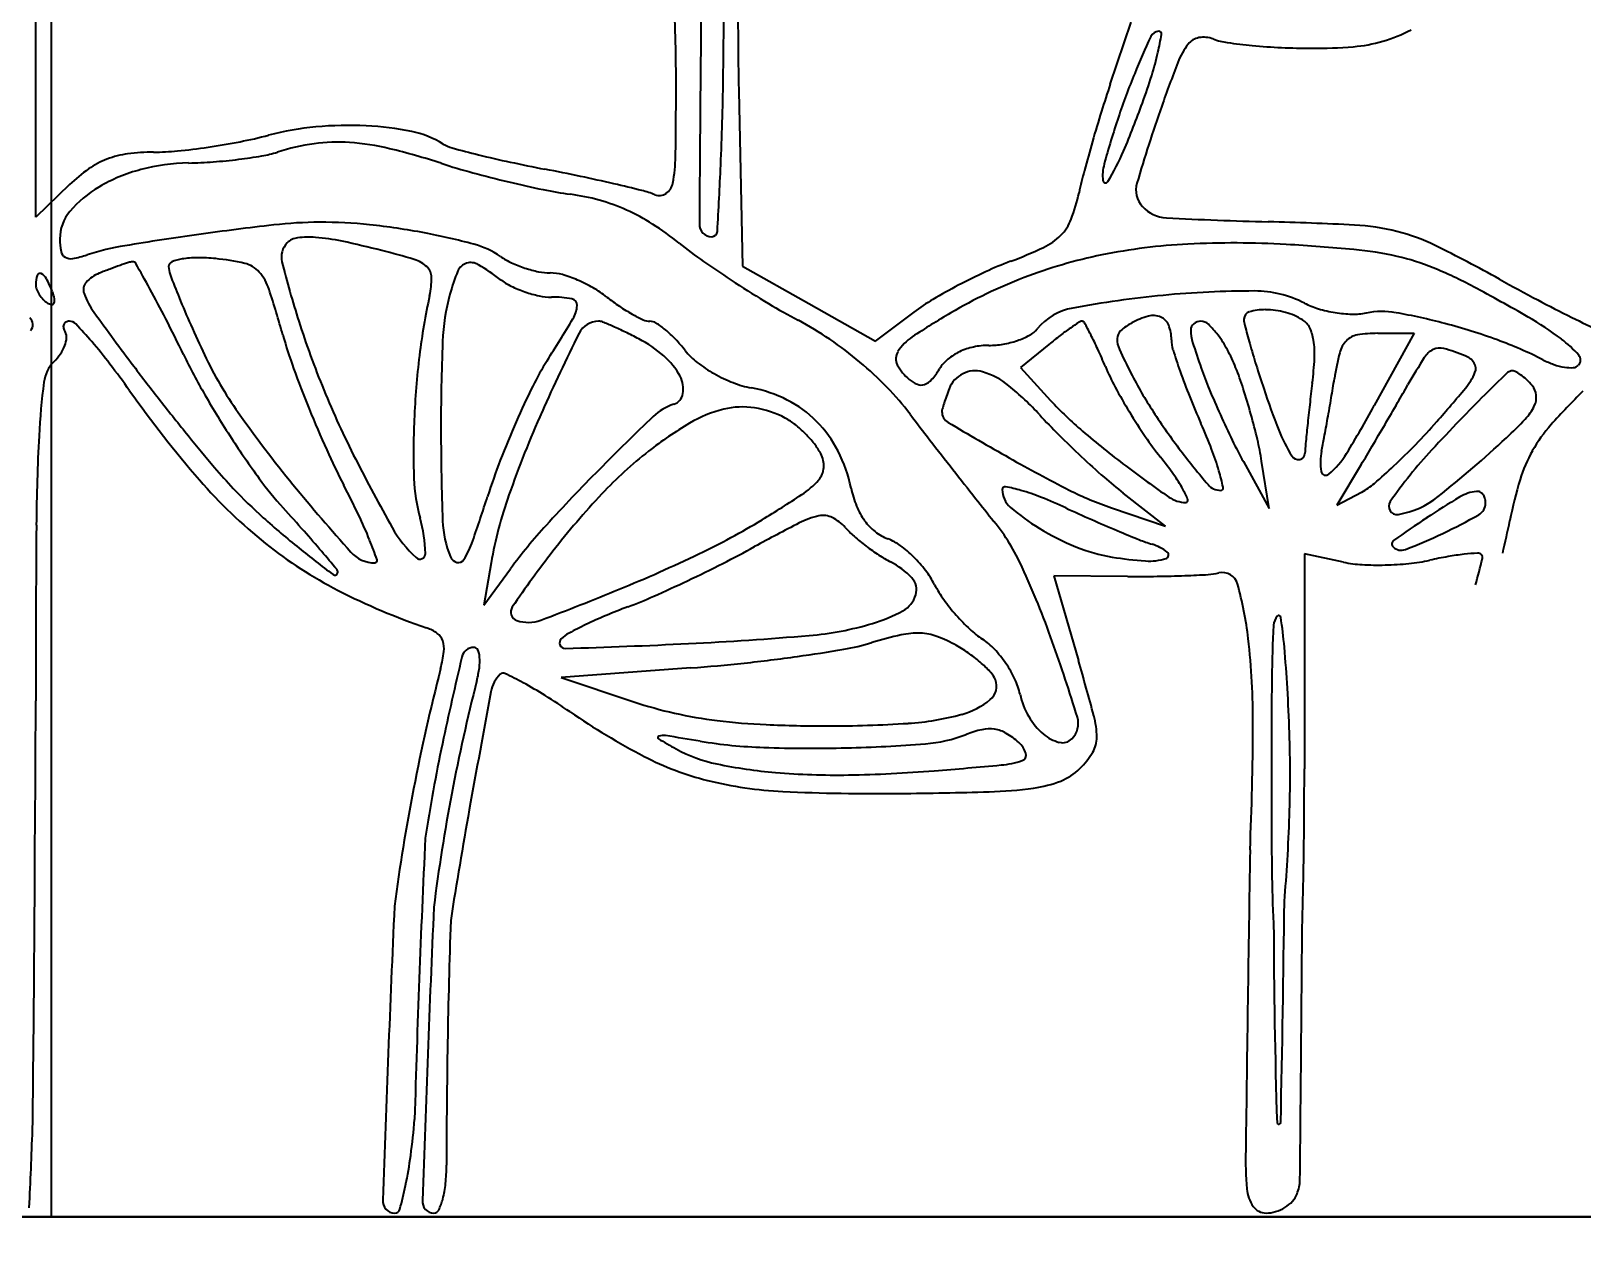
# Model space of a CAD drawing. Header units: millimetres. Extents: x 56222 to 3066687, y -650199 to -121287.
# Drawn here: x 140387.73 to 140395.59, y -185787.12 to -185780.99 of the extents above; entities that cross this region are included whole.
import ezdxf

# ---------------------------------------------------------------- set-up
doc = ezdxf.new("R2010")
doc.units = ezdxf.units.MM
doc.header["$MEASUREMENT"] = 0
doc.header["$PDMODE"] = 35
doc.linetypes.add('DASHED', pattern=[0.75, 0.5, -0.25])
doc.layers.get('Defpoints').update_dxf_attribs({"color": 220})
for name, color, linetype, lineweight in [('$TD_AUDIT_GENERATED_(A0BDF17)', 32, 'Continuous', 30), ('FURNITURE', 32, 'Continuous', 9), ('furniture dimensions', 1, 'DASHED', 0), ('wall', 7, 'Continuous', 30)]:
    doc.layers.add(name, color=color, linetype=linetype, lineweight=lineweight)
doc.styles.add('century g', font='GOTHIC.TTF')
doc.dimstyles.new('Archana', dxfattribs={"dimtxt": 2, "dimasz": 0.75, "dimexe": 0.5, "dimexo": 0.5, "dimgap": 0, "dimtad": 0, "dimzin": 0, "dimdsep": 46, "dimlunit": 4, "dimtxsty": 'century g', "dimblk": 'OBLIQUE', "dimcen": 0, "dimdle": 1, "dimclrd": 256, "dimclre": 256, "dimclrt": 256, "dimadec": 0, "dimazin": 0, "dimtfac": 1, "dimtofl": 0, "dimtmove": 1, "dimatfit": 3, "dimfxl": 1, "dimfxlon": 1, "dimtolj": 1, "dimtzin": 0, "dimlwd": -1, "dimlwe": -1, "dimarcsym": 0})

# ---------------------------------------------------------------- blocks, each defined once
blk = doc.blocks.new('_Oblique')
at = {"layer": 'wall', "color": 0, "lineweight": -2}
blk.add_line((-0.5, -0.5), (0.5, 0.5), dxfattribs=at)
blk = doc.blocks.new('*D230')
at = {"layer": 'Defpoints', "color": 0, "linetype": 'Continuous', "lineweight": 30, "transparency": 16777216}
for p in [(140387.8352, -185786.9938), (140368.3346, -185788.0848), (140387.8352, -185790.6405)]:
    blk.add_point(p, dxfattribs=at)
at = {"layer": 'furniture dimensions', "color": 5, "linetype": 'Continuous', "transparency": 16777216}
for p, q in [((140387.8352, -185787.4938), (140387.8352, -185791.1405)), ((140367.3346, -185790.6405), (140374.364, -185790.6405)), ((140388.8352, -185790.6405), (140381.8059, -185790.6405))]:
    blk.add_line(p, q, dxfattribs=at)
at = {"layer": 'furniture dimensions', "color": 5, "linetype": 'ByBlock', "transparency": 16777216}
blk.add_line((140368.3346, -185788.5848), (140368.3346, -185791.1405), dxfattribs=at)
at = {"layer": 'furniture dimensions', "color": 5, "linetype": 'Continuous', "transparency": 16777216, "xscale": 1.5, "yscale": 1.5, "zscale": 1.5, "rotation": 180}
blk.add_blockref('_Oblique', (140368.3346, -185790.6405), dxfattribs=at)
at = {"layer": 'furniture dimensions', "color": 5, "linetype": 'Continuous', "transparency": 16777216, "xscale": 1.5, "yscale": 1.5, "zscale": 1.5}
blk.add_blockref('_Oblique', (140387.8352, -185790.6405), dxfattribs=at)
at = {"layer": 'furniture dimensions', "linetype": 'Continuous', "lineweight": 0, "transparency": 16777216, "insert": (140378.0849, -185790.6405), "char_height": 3, "attachment_point": 5, "style": 'century g'}
blk.add_mtext('\\A1;1\'-8"', dxfattribs=at)
blk = doc.blocks.new('*D231')
at = {"layer": 'Defpoints', "color": 0, "linetype": 'Continuous', "lineweight": 30, "transparency": 16777216}
for p in [(140387.8352, -185786.9938), (140407.3359, -185788.0848), (140387.8352, -185790.6405)]:
    blk.add_point(p, dxfattribs=at)
at = {"layer": 'furniture dimensions', "color": 5, "linetype": 'Continuous', "transparency": 16777216}
for p, q in [((140387.8352, -185787.4938), (140387.8352, -185791.1405)), ((140386.8352, -185790.6405), (140393.8646, -185790.6405)), ((140408.3359, -185790.6405), (140401.3065, -185790.6405))]:
    blk.add_line(p, q, dxfattribs=at)
at = {"layer": 'furniture dimensions', "color": 5, "linetype": 'ByBlock', "transparency": 16777216}
blk.add_line((140407.3359, -185788.5848), (140407.3359, -185791.1405), dxfattribs=at)
at = {"layer": 'furniture dimensions', "color": 5, "linetype": 'Continuous', "transparency": 16777216, "xscale": 1.5, "yscale": 1.5, "zscale": 1.5, "rotation": 180}
blk.add_blockref('_Oblique', (140387.8352, -185790.6405), dxfattribs=at)
at = {"layer": 'furniture dimensions', "color": 5, "linetype": 'Continuous', "transparency": 16777216, "xscale": 1.5, "yscale": 1.5, "zscale": 1.5}
blk.add_blockref('_Oblique', (140407.3359, -185790.6405), dxfattribs=at)
at = {"layer": 'furniture dimensions', "linetype": 'Continuous', "lineweight": 0, "transparency": 16777216, "insert": (140397.5855, -185790.6405), "char_height": 3, "attachment_point": 5, "style": 'century g'}
blk.add_mtext('\\A1;1\'-8"', dxfattribs=at)

msp = doc.modelspace()

# ---------------------------------------------------------------- linework, layer by layer
at = {"layer": '$TD_AUDIT_GENERATED_(A0BDF17)', "linetype": 'Continuous', "lineweight": 25, "ltscale": 2}
for p, q in [((140387.8352, -185728.3975), (140387.8352, -185786.9938)), ((140387.7565, -185781.2166), (140387.7565, -185780.5049)), ((140393.2005, -185781.2549), (140393.3071, -185780.9411)), ((140387.7565, -185781.9283), (140387.7565, -185781.2166)), ((140391.3181, -185781.2912), (140391.3373, -185782.1766)), ((140387.9281, -185781.7638), (140387.7565, -185781.9283)), ((140391.3373, -185782.1766), (140391.674, -185782.3666)), ((140391.674, -185782.3666), (140392.0107, -185782.5566)), ((140392.0107, -185782.5566), (140392.2061, -185782.4101)), ((140394.7394, -185782.5175), (140394.538, -185782.884)), ((140394.5561, -185782.5175), (140394.7394, -185782.5175)), ((140392.8897, -185782.5735), (140392.7452, -185782.6907)), ((140392.7452, -185782.6907), (140392.8982, -185782.8573)), ((140393.8747, -185783.1677), (140394.0052, -185783.4051)), ((140394.0052, -185783.4051), (140393.9672, -185783.1648)), ((140394.4718, -185783.1827), (140394.3484, -185783.3889)), ((140393.4797, -185783.4939), (140393.266, -185783.327)), ((140394.3484, -185783.3889), (140394.474, -185783.3217)), ((140393.2069, -185783.4018), (140393.4797, -185783.4939)), ((140394.3826, -185783.6769), (140394.1837, -185783.6348)), ((140394.1837, -185783.6348), (140394.1837, -185784.7238)), ((140390.0639, -185783.6805), (140390.0264, -185783.8948)), ((140390.0264, -185783.8948), (140390.1616, -185783.7111)), ((140393.2885, -185783.7492), (140392.9137, -185783.7464)), ((140392.9137, -185783.7464), (140393.0389, -185784.1756)), ((140391.0751, -185784.2128), (140390.4192, -185784.262)), ((140390.4192, -185784.262), (140390.7864, -185784.3845))]:
    msp.add_line(p, q, dxfattribs=at)
for centre, radius, start, end in [((140728.9349, -185784.0724), 337.8227, 179.406229, 179.642517), ((140406.8248, -185780.9535), 15.5104, 178.39961, 181.24752), ((140343.4886, -185780.6082), 47.7551, 359.25199, 359.9675), ((140380.6708, -185781.2692), 10.3299, 360, 2.50945), ((140394.3714, -185780.3198), 0.7479, 286.35219, 298.13738), ((140398.1551, -185783.1879), 5.2237, 155.40335, 157.63506), ((140393.4465, -185781.0325), 0.0452, 89.99997, 155.40335), ((140391.9825, -185780.7599), 1.4973, 347.10294, 350.65637), ((140393.4465, -185781.0008), 0.0136, 350.65649, 90.00001), ((140393.8933, -185781.2812), 0.3759, 142.50298, 158.72013), ((140393.6646, -185781.1057), 0.0876, 99.80827, 142.50294), ((140393.6734, -185781.1565), 0.1392, 69.59467, 99.80832), ((140393.8413, -185780.7052), 0.3424, 249.59472, 261.91861), ((140394.179, -185778.3272), 2.7443, 261.91859, 264.57882), ((140394.2122, -185777.9772), 3.0958, 264.57879, 267.3261), ((140394.3728, -185780.3246), 0.7428, 274.51552, 286.35214), ((140391.9223, -185780.7461), 1.5591, 342.63121, 347.10292), ((140394.226, -185777.6817), 3.3916, 267.32603, 269.89163), ((140394.2246, -185778.4471), 2.6263, 269.89162, 274.51545), ((140396.5639, -185782.5332), 3.5031, 157.63512, 161.50313), ((140390.2336, -185780.2179), 3.3285, 340.09515, 342.63119), ((140400.0765, -185783.6894), 7.0115, 158.72003, 160.64742), ((140367.9835, -185781.2692), 23.0172, 359.12451, 359.99999), ((140377.4988, -185781.0522), 13.7419, 357.4433, 359.25197), ((140398.268, -185782.9751), 5.3515, 161.25025, 162.79721), ((140388.5695, -185779.6154), 5.0982, 337.16587, 340.09513), ((140400.7863, -185783.9387), 7.7637, 160.64741, 163.67909), ((140400.9036, -185783.7911), 8.1105, 162.79715, 163.93), ((140397.3545, -185782.7977), 4.3368, 161.50312, 164.79901), ((140388.3435, -185779.2386), 2.351, 280.99016, 284.59927), ((140389.3137, -185782.9633), 1.498, 95.26615, 104.59928), ((140389.3407, -185783.2562), 1.7921, 87.107, 95.26614), ((140389.3524, -185783.0241), 1.5597, 78.57682, 87.10698), ((140389.5648, -185781.973), 0.4874, 58.28248, 78.57683), ((140388.2831, -185782.0632), 0.4591, 97.606, 111.13476), ((140388.3536, -185782.5911), 0.9918, 89.99996, 97.60605), ((140388.3536, -185780.3855), 1.2138, 270.00002, 275.69955), ((140388.1397, -185778.2419), 3.3681, 275.69955, 278.36093), ((140388.1078, -185778.0245), 3.5878, 278.36088, 280.99018), ((140388.8036, -185781.0462), 0.5808, 279.74213, 287.75798), ((140389.3177, -185782.6517), 1.105, 97.85882, 107.75796), ((140389.2867, -185782.4268), 0.878, 86.09733, 97.85876), ((140389.264, -185782.7596), 1.2116, 76.37253, 86.09734), ((140388.7006, -185785.0834), 3.6027, 72.05753, 76.37254), ((140389.9122, -185781.4108), 0.1735, 238.28253, 254.86472), ((140391.5296, -185775.4313), 6.3679, 254.86472, 256.09771), ((140391.3362, -185776.2127), 5.563, 256.09769, 257.78857), ((140400.4169, -185783.6509), 7.604, 163.93, 165.07476), ((140392.2659, -185781.1718), 1.0875, 327.9501, 337.16585), ((140388.4972, -185782.3578), 0.8226, 125.09892, 133.77302), ((140388.2746, -185782.041), 0.4354, 111.13474, 125.09898), ((140388.4983, -185782.4914), 0.8302, 104.59025, 120.53396), ((140388.5526, -185782.6998), 1.0456, 91.17847, 104.59029), ((140388.4834, -185779.336), 2.319, 271.17851, 274.26542), ((140388.4519, -185778.9137), 2.7424, 274.26549, 276.9876), ((140388.4879, -185779.2075), 2.4464, 276.98768, 279.7421), ((140390.9419, -185778.1619), 3.6727, 252.05753, 254.67194), ((140391.8878, -185773.6638), 8.1708, 257.78853, 259.05613), ((140388.2555, -185792.4489), 10.9622, 78.0959, 79.05617), ((140390.2286, -185781.6091), 0.7695, 348.89895, 359.1245), ((140365.2785, -185780.5065), 25.9744, 356.70166, 357.44329), ((140393.3831, -185781.7186), 0.2214, 164.79899, 186.40857), ((140391.4996, -185776.1271), 5.7824, 254.67199, 256.53269), ((140391.4259, -185776.4351), 5.4658, 256.53266, 258.41261), ((140388.7313, -185790.1915), 8.6552, 76.9496, 78.09596), ((140388.789, -185789.943), 8.4001, 75.95452, 76.94963), ((140390.9039, -185781.7416), 0.0813, 304.24719, 348.8989), ((140395.613, -185782.3704), 2.6323, 165.07477, 167.60027), ((140393.1764, -185781.7418), 0.0134, 186.40848, 327.95), ((140393.4535, -185781.7916), 0.1231, 163.6791, 222.64265), ((140388.3677, -185782.27), 0.5732, 120.5339, 139.85762), ((140390.7333, -185779.8126), 2.018, 258.41263, 262.36725), ((140390.324, -185782.8668), 1.0634, 74.32396, 82.36727), ((140390.3465, -185782.7868), 0.9804, 65.775, 74.32392), ((140390.6977, -185782.3133), 0.5353, 68.53617, 75.95453), ((140390.9157, -185781.759), 0.0604, 248.53625, 304.24724), ((140392.0997, -185781.5979), 0.9649, 339.26098, 347.60025), ((140388.094, -185782.0391), 0.2151, 139.85756, 180.00003), ((140390.3139, -185782.8593), 1.0598, 57.57883, 65.77505), ((140393.4942, -185781.7541), 0.1785, 222.64262, 266.94459), ((140390.5657, -185796.1374), 14.2593, 96.45732, 97.99168), ((140389.2059, -185784.1225), 2.1678, 90.28865, 96.45723), ((140389.2065, -185784.2397), 2.2849, 83.92885, 90.28865), ((140389.0811, -185785.4181), 3.47, 79.27871, 83.92889), ((140390.0855, -185783.2188), 1.4858, 51.21631, 57.57886), ((140391.1815, -185781.9651), 0.0628, 179.64254, 269.99998), ((140391.1815, -185781.9993), 0.0285, 269.99999, 356.70158), ((140392.7866, -185781.858), 0.2304, 315.09392, 339.26091), ((140394.4301, -185764.2209), 17.7366, 266.94469, 268.61426), ((140393.6325, -185797.1931), 15.2452, 86.97229, 88.61436), ((140394.3774, -185783.1098), 1.1423, 76.04794, 86.97238), ((140394.4243, -185782.9212), 0.948, 63.56591, 76.04793), ((140388.2144, -185782.0391), 0.3355, 180, 190.83869), ((140388.4265, -185783.395), 1.339, 99.38956, 107.82336), ((140390.7462, -185797.4233), 15.5578, 97.99167, 99.38967), ((140389.1011, -185782.1306), 0.1001, 135.00004, 194.06047), ((140389.0949, -185782.1243), 0.0913, 97.14935, 135.00005), ((140389.1391, -185782.4772), 0.4468, 85.48682, 97.14927), ((140389.0916, -185783.0796), 1.0512, 78.08648, 85.48675), ((140388.2069, -185787.2728), 5.3367, 75.8666, 78.0864), ((140389.0978, -185785.3298), 3.3801, 74.93962, 79.27869), ((140389.8616, -185782.4912), 0.4405, 55.45633, 74.93955), ((140392.4618, -185780.2616), 2.3078, 231.21632, 235.07013), ((140391.8851, -185780.0031), 2.2972, 290.66539, 295.18773), ((140392.7317, -185781.8033), 0.3078, 295.18782, 315.09396), ((140393.7347, -185784.948), 2.8859, 92.80179, 101.53517), ((140393.8258, -185786.8087), 4.7489, 86.78781, 92.8018), ((140393.5777, -185791.2297), 9.1768, 84.64434, 86.78783), ((140391.1204, -185789.567), 8.3697, 61.05136, 63.56585), ((140387.9278, -185782.094), 0.0437, 190.83869, 239.50409), ((140387.9341, -185782.0832), 0.0561, 239.50416, 280.43881), ((140387.8393, -185781.5687), 0.5793, 280.4388, 287.82327), ((140388.8889, -185784.1956), 2.1416, 107.99307, 109.20888), ((140388.2562, -185782.2473), 0.0932, 96.16388, 107.99296), ((140388.2481, -185782.1723), 0.0177, 29.54221, 96.164), ((140377.364, -185788.3407), 12.5282, 28.8715, 29.54209), ((140388.4552, -185782.1792), 0.0254, 112.59166, 180.04408), ((140388.5373, -185782.3764), 0.2389, 99.54786, 112.5917), ((140388.5725, -185782.5856), 0.4511, 89.81103, 99.54775), ((140388.5706, -185783.1631), 1.0286, 84.55242, 89.81102), ((140388.5621, -185783.2513), 1.1172, 76.87968, 84.55239), ((140388.7841, -185782.2988), 0.1392, 41.31695, 76.87963), ((140393.9866, -185780.907), 5.1365, 194.06054, 197.55577), ((140388.7062, -185785.2896), 3.2916, 72.89082, 75.86659), ((140389.6264, -185782.3004), 0.1639, 46.53675, 72.89085), ((140389.9583, -185782.2275), 0.0681, 106.33927, 157.35565), ((140389.9605, -185782.2351), 0.076, 59.14405, 106.33924), ((140390.3273, -185781.8148), 0.3806, 235.45628, 245.139), ((140390.4342, -185781.584), 0.635, 245.13898, 251.73855), ((140394.2912, -185777.6421), 5.5029, 235.07011, 237.08343), ((140393.3693, -185783.9383), 1.9086, 110.66538, 114.79847), ((140393.654, -185784.5528), 2.4826, 101.53515, 111.01998), ((140394.2723, -185783.8204), 1.735, 77.28281, 84.64439), ((140394.4018, -185783.2465), 1.1467, 67.72759, 77.28288), ((140387.9022, -185782.269), 0.1457, 161.91087, 179.99999), ((140387.7776, -185782.2283), 0.0146, 66.14396, 161.91095), ((140387.7601, -185782.2679), 0.0578, 27.85875, 66.14392), ((140387.2792, -185782.522), 0.6018, 20.9936, 27.85879), ((140388.1453, -185782.379), 0.1789, 111.90638, 138.11686), ((140389.1314, -185784.8312), 2.8219, 110.71438, 111.90635), ((140388.8643, -185784.1248), 2.0666, 109.20881, 110.71429), ((140388.5444, -185782.1791), 0.1145, 180.04407, 200.88109), ((140393.7955, -185780.1759), 5.7348, 200.88112, 202.1329), ((140388.7007, -185782.3722), 0.2503, 18.02012, 41.31691), ((140389.6886, -185782.2347), 0.0735, 0.26942, 46.53668), ((140389.3405, -185782.2364), 0.4216, 347.55638, 0.26941), ((140390.7889, -185782.574), 0.968, 157.35567, 164.69985), ((140389.3752, -185783.2148), 1.2172, 52.89758, 59.14403), ((140390.428, -185781.6028), 0.6152, 251.73855, 258.40406), ((140390.3633, -185781.918), 0.2934, 258.40404, 269.99997), ((140390.3633, -185782.4341), 0.2227, 74.01614, 89.99999), ((140390.2437, -185782.8517), 0.657, 66.88361, 74.01623), ((140393.6709, -185784.5967), 2.5296, 111.01989, 120.37201), ((140393.8275, -185784.9299), 3.0009, 114.79839, 117.743), ((140393.9948, -185784.24), 2.2203, 61.9, 67.72756), ((140387.8279, -185782.269), 0.0715, 179.99997, 200.29751), ((140387.8933, -185782.2449), 0.1412, 200.29747, 212.49612), ((140387.9046, -185782.2377), 0.1546, 212.49611, 224.21616), ((140387.603, -185782.3978), 0.2549, 12.65323, 20.99364), ((140388.0536, -185782.2968), 0.0557, 138.11683, 200.36329), ((140388.3758, -185782.1772), 0.3993, 200.36331, 215.99338), ((140383.8112, -185784.7859), 5.1659, 26.96033, 28.87144), ((140383.308, -185784.1265), 5.9212, 15.67338, 18.02014), ((140390.8911, -185782.602), 1.074, 164.6998, 177.74204), ((140390.3183, -185781.9679), 0.3462, 232.89755, 243.76688), ((140390.4318, -185781.7377), 0.6028, 243.7669, 250.94211), ((140390.4287, -185781.7466), 0.5934, 250.94209, 258.15462), ((140390.2122, -185782.9255), 0.7373, 59.99672, 66.88366), ((140390.2881, -185782.7941), 0.5856, 51.81139, 59.99685), ((140394.3938, -185777.4836), 5.6918, 237.08342, 239.08345), ((140393.7513, -185784.785), 2.8372, 117.743, 120.72129), ((140393.9271, -185787.0959), 4.7929, 89.94799, 95.50093), ((140393.9309, -185782.8534), 0.5504, 62.65558, 89.94804), ((140390.5481, -185790.6951), 9.538, 59.99687, 61.89996), ((140401.191, -185771.3606), 12.4363, 241.05133, 242.06866), ((140387.8807, -185782.2609), 0.1212, 224.21604, 238.28257), ((140387.8424, -185782.323), 0.0483, 238.2825, 264.38756), ((140387.8388, -185782.3591), 0.012, 264.38772, 337.33179), ((140387.8166, -185782.3498), 0.036, 337.33163, 12.65311), ((140392.8023, -185780.5799), 4.6626, 202.13294, 203.97759), ((140392.8711, -185783.0154), 3.1939, 167.55639, 173.05138), ((140390.3697, -185782.0281), 0.3058, 258.15465, 269.99996), ((140390.3697, -185782.9085), 0.5747, 79.63238, 89.99997), ((140390.4673, -185782.375), 0.0322, 355.97728, 79.63231), ((140390.3489, -185782.3666), 0.1509, 328.83866, 355.97724), ((140391.3392, -185781.4578), 1.1146, 231.81133, 235.89678), ((140391.2195, -185781.6346), 0.901, 235.89674, 240.68849), ((140393.1522, -185779.5568), 3.2752, 239.08347, 242.10874), ((140392.8506, -185783.2694), 1.0742, 120.72132, 126.87111), ((140393.0661, -185782.6904), 0.3063, 100.48414, 140.30986), ((140393.9767, -185787.6112), 5.3105, 95.50089, 100.48415), ((140393.9826, -185782.6715), 0.2739, 89.18644, 106.46976), ((140393.9805, -185782.8166), 0.419, 75.1487, 89.18646), ((140394.3686, -185782.007), 0.4025, 242.65563, 253.56315), ((140394.4465, -185781.7429), 0.6778, 253.5631, 260.94482), ((140398.8501, -185775.7759), 7.4388, 242.06867, 243.56361), ((140387.6998, -185782.473), 0.0427, 314.99999, 51.85436), ((140387.9268, -185782.4835), 0.0304, 159.38095, 194.28497), ((140387.9193, -185782.4807), 0.0224, 117.0975, 159.38126), ((140387.9276, -185782.497), 0.0407, 89.99994, 117.09739), ((140387.9276, -185782.5001), 0.0438, 43.10104, 89.99991), ((140385.6995, -185784.5852), 3.0954, 40.87183, 43.10102), ((140405.8396, -185769.492), 21.9841, 215.9935, 216.87355), ((140379.6717, -185786.8914), 9.8101, 25.77773, 26.9603), ((140395.0672, -185779.5725), 7.1413, 203.97762, 205.31786), ((140393.2059, -185781.154), 4.3176, 197.55577, 202.46412), ((140380.2176, -185776.2402), 11.9905, 327.6487, 328.83861), ((140390.6084, -185782.5672), 0.1109, 89.99997, 153.3768), ((140390.6084, -185782.5086), 0.0524, 67.83041, 90.00002), ((140389.8013, -185784.4895), 2.1913, 66.32417, 67.83034), ((140391.1579, -185781.7444), 0.7752, 240.68853, 245.35451), ((140390.8682, -185782.3758), 0.0805, 245.35448, 270.00005), ((140390.8682, -185782.5144), 0.0581, 57.23779, 90.00002), ((140390.6371, -185782.8734), 0.4851, 50.36647, 57.23762), ((140390.8318, -185783.941), 1.6852, 55.77962, 62.10874), ((140394.5682, -185786.1277), 4.3042, 120.37198, 123.42612), ((140394.1822, -185784.1822), 2.0646, 123.50163, 124.98419), ((140393.0572, -185782.4826), 0.0263, 89.99997, 123.50147), ((140393.0572, -185782.4702), 0.0139, 28.801, 90.00014), ((140390.8081, -185783.7067), 2.5806, 27.28598, 28.80086), ((140393.4675, -185782.7457), 0.3224, 119.23257, 131.73173), ((140393.4832, -185782.7737), 0.3545, 104.70129, 119.23262), ((140393.4181, -185782.5255), 0.0979, 66.85284, 104.70131), ((140393.4275, -185782.5036), 0.0741, 21.58144, 66.85291), ((140393.3102, -185782.55), 0.2001, 0.00003, 21.58144), ((140393.6479, -185782.5003), 0.0399, 128.80969, 180.28324), ((140393.6595, -185782.5146), 0.0583, 90.00003, 128.8098), ((140393.6595, -185782.5114), 0.0551, 46.49586, 90.00002), ((140393.3999, -185782.7849), 0.4321, 36.95431, 46.49587), ((140393.9157, -185782.4454), 0.0381, 106.46968, 179.99999), ((140394.0055, -185782.4454), 0.1279, 180.00006, 194.85572), ((140394.008, -185782.7132), 0.312, 57.64075, 75.14875), ((140394.1223, -185782.5328), 0.0984, 26.02868, 57.64072), ((140394.444, -185781.7589), 0.6616, 260.94487, 268.38681), ((140394.4347, -185782.0873), 0.3331, 268.38683, 280.82224), ((140394.5757, -185782.825), 0.4179, 80.05064, 100.8222), ((140394.1347, -185785.3394), 2.9708, 75.16379, 80.05061), ((140394.1023, -185785.4615), 3.0971, 70.00154, 75.1637), ((140394.4809, -185783.8842), 1.6732, 53.09682, 59.99682), ((140400.9767, -185771.4988), 12.2154, 243.56368, 244.33236), ((140387.9721, -185782.472), 0.0771, 194.28509, 211.71744), ((140387.7682, -185782.5269), 0.1455, 338.82039, 354.48286), ((140387.8677, -185782.5365), 0.0455, 354.48292, 31.71745), ((140391.3223, -185781.8778), 2.4026, 195.67341, 199.88326), ((140399.012, -185786.7797), 9.5112, 153.37678, 156.02212), ((140389.9286, -185784.1992), 1.8744, 64.20941, 66.32425), ((140389.5136, -185785.058), 2.8282, 62.65558, 64.20941), ((140390.5221, -185783.1077), 0.6325, 48.82908, 62.65563), ((140390.5616, -185782.9646), 0.6035, 43.68035, 50.36647), ((140390.4306, -185783.0897), 0.7846, 38.1886, 43.68038), ((140390.7186, -185784.1074), 1.8864, 49.96389, 55.77954), ((140392.3322, -185782.74), 0.2451, 123.42611, 148.06057), ((140392.5776, -185782.1094), 0.47, 279.79544, 288.8826), ((140392.6003, -185782.1757), 0.3999, 288.88261, 298.53147), ((140392.7272, -185782.4091), 0.1342, 298.53139, 320.30973), ((140394.4669, -185784.5177), 2.5035, 127.38721, 129.04876), ((140393.8756, -185783.7441), 1.5298, 124.98427, 127.38716), ((140391.6474, -185783.2738), 1.6361, 24.40124, 27.28605), ((140393.2885, -185782.545), 0.0534, 131.7317, 178.89439), ((140393.3611, -185782.5464), 0.126, 178.89437, 204.62383), ((140393.6838, -185782.55), 0.1735, 179.99994, 197.29397), ((140393.8252, -185782.4994), 0.2173, 180.28321, 197.21601), ((140393.2689, -185782.8834), 0.5961, 28.30538, 36.95431), ((140399.139, -185781.0837), 5.4389, 194.85572, 195.85381), ((140394.013, -185782.5861), 0.22, 8.69787, 26.02859), ((140393.7837, -185782.6212), 0.452, 357.15082, 8.69783), ((140394.4952, -185782.6494), 0.1364, 136.19451, 165.79534), ((140394.4682, -185782.6235), 0.0989, 99.23868, 136.1944), ((140394.5561, -185783.1641), 0.6466, 90.00001, 99.23864), ((140394.4555, -185784.491), 2.0643, 63.0053, 70.00146), ((140395.1434, -185783.002), 0.5699, 40.99988, 53.09684), ((140387.6532, -185782.4656), 0.2767, 315.00001, 325.64592), ((140387.7097, -185782.5042), 0.2082, 325.646, 338.8205), ((140386.1519, -185784.1937), 2.4971, 37.50504, 40.87173), ((140391.3176, -185781.2672), 3.1228, 205.77774, 210.00523), ((140390.3821, -185781.7889), 1.9585, 205.31784, 215.22293), ((140393.8313, -185783.1325), 4.1613, 173.05144, 177.55774), ((140400.748, -185782.9906), 10.9386, 177.74201, 180.11535), ((140390.6973, -185782.9074), 0.3664, 28.01824, 48.82912), ((140391.323, -185782.3878), 0.3508, 218.18861, 232.24944), ((140392.1814, -185782.6461), 0.0674, 148.06047, 207.22182), ((140392.5568, -185782.8624), 0.2787, 115.5008, 129.97393), ((140392.5739, -185782.8981), 0.3182, 101.99443, 115.5008), ((140392.5852, -185782.9515), 0.3728, 90.00001, 101.99435), ((140392.5852, -185782.1535), 0.4252, 270.00001, 279.79552), ((140390.4058, -185783.837), 2.9995, 22.56869, 24.4012), ((140395.9073, -185781.3794), 2.9269, 204.62384, 207.24902), ((140396.4918, -185781.6757), 3.1144, 197.29393, 199.40488), ((140396.9864, -185781.5199), 3.5267, 197.21592, 199.43389), ((140393.0251, -185783.0147), 0.873, 21.80731, 28.30543), ((140398.2969, -185781.3229), 4.5635, 195.85378, 197.27653), ((140395.8294, -185782.9872), 1.5126, 165.79532, 170.86609), ((140394.8876, -185782.7017), 0.1143, 116.80388, 147.70756), ((140394.8696, -185782.6661), 0.0744, 74.31954, 116.80392), ((140394.5846, -185783.6813), 1.1288, 68.48166, 74.31952), ((140394.9635, -185782.7205), 0.0961, 33.09485, 68.48168), ((140395.5447, -185782.6532), 0.0382, 315.00001, 40.99991), ((140387.9753, -185782.7877), 0.1789, 134.99999, 172.81791), ((140384.7761, -185785.2496), 4.2314, 35.23684, 37.50499), ((140396.5721, -185776.4435), 10.3992, 216.8736, 218.08185), ((140394.4735, -185780.7381), 5.7536, 199.88338, 202.07568), ((140391.5275, -185783.4042), 1.3974, 147.64875, 153.72938), ((140391.5409, -185782.1063), 0.7067, 232.24946, 240.57523), ((140390.7482, -185784.0722), 1.8404, 44.07988, 49.96378), ((140392.3347, -185782.5672), 0.2398, 207.22192, 230.30978), ((140391.9634, -185782.4659), 0.4382, 319.23273, 328.01485), ((140392.5112, -185782.808), 0.2077, 129.97396, 148.01479), ((140392.5152, -185782.8462), 0.1386, 73.85023, 116.72126), ((140392.4494, -185783.0735), 0.3752, 50.74136, 73.85033), ((140394.2409, -185782.2431), 1.1536, 202.56859, 208.31255), ((140396.5657, -185781.6497), 3.1928, 199.40486, 201.86894), ((140395.662, -185781.9872), 2.1223, 199.4339, 202.55381), ((140392.2891, -185783.3092), 1.6657, 17.89118, 21.80731), ((140400.4273, -185780.6602), 6.7946, 197.27658, 198.33242), ((140392.5865, -185782.5616), 1.6507, 352.74621, 357.1508), ((140397.7964, -185784.54), 3.5553, 147.70749, 150.28385), ((140395.001, -185782.696), 0.0513, 336.65267, 33.09478), ((140395.2409, -185782.7554), 0.0479, 100.5781, 134.244), ((140395.2378, -185782.7389), 0.0311, 64.24505, 100.578), ((140395.1646, -185782.8906), 0.1995, 55.03091, 64.24506), ((140395.5957, -185782.2528), 0.4476, 243.00531, 250.76844), ((140395.5511, -185782.3806), 0.3123, 250.76855, 260.93691), ((140395.5361, -185782.4744), 0.2172, 260.93682, 272.68499), ((140395.5445, -185782.653), 0.0384, 272.68495, 314.99994), ((140391.5694, -185783.2406), 3.8014, 172.81796, 176.92356), ((140394.1715, -185784.7093), 4.346, 153.72936, 156.33964), ((140390.8972, -185782.801), 0.14, 350.96051, 28.01825), ((140391.5613, -185782.0701), 0.7483, 240.57517, 248.72241), ((140391.4797, -185782.2798), 0.5233, 248.72243, 259.37474), ((140391.0108, -185783.8178), 1.4748, 37.13296, 44.07989), ((140392.2747, -185782.6394), 0.1459, 230.30993, 249.23468), ((140392.2419, -185782.726), 0.0534, 249.23471, 289.28161), ((140392.2319, -185782.6974), 0.0836, 289.28172, 319.23272), ((140392.5163, -185782.8486), 0.1412, 116.72126, 159.00635), ((140391.7536, -185783.9248), 1.4746, 42.38675, 50.74136), ((140395.6586, -185781.4794), 2.7639, 208.31246, 211.30267), ((140395.3298, -185781.6768), 2.2774, 207.24904, 212.9071), ((140404.26, -185784.0475), 10.117, 172.7462, 173.3682), ((140383.2946, -185780.9718), 11.1831, 350.35732, 350.8661), ((140381.1173, -185775.0202), 15.6493, 329.89922, 330.28379), ((140394.75, -185782.5877), 0.3247, 320.26656, 336.65268), ((140405.8868, -185793.686), 15.3061, 134.24402, 134.82042), ((140395.1274, -185782.9438), 0.2645, 46.56838, 55.03078), ((140395.0695, -185783.005), 0.3487, 39.69023, 46.56847), ((140395.2674, -185782.8407), 0.0915, 5.77353, 39.69013), ((140392.9841, -185779.4516), 5.8179, 215.23682, 220.89054), ((140398.2128, -185775.1579), 12.4835, 218.08186, 219.13541), ((140392.8773, -185780.3665), 4.9238, 210.00522, 213.01078), ((140393.9168, -185780.86), 5.087, 202.46408, 206.80451), ((140390.9686, -185782.8124), 0.0677, 287.45964, 350.96053), ((140391.2588, -185783.4572), 0.6746, 63.10283, 79.37471), ((140391.303, -185783.3701), 0.577, 44.80777, 63.10278), ((140393.4736, -185783.2291), 1.1712, 160.4104, 162.24589), ((140393.9479, -185783.3979), 1.6745, 159.00641, 160.41037), ((140394.2793, -185781.5881), 1.8756, 222.58156, 229.43461), ((140397.5473, -185781.2557), 4.2505, 201.86894, 203.85728), ((140397.9964, -185781.0177), 4.65, 202.55379, 204.28936), ((140390.7955, -185783.7913), 3.2351, 15.50824, 17.8912), ((140397.7761, -185781.5387), 4.0016, 198.33233, 201.54733), ((140379.9273, -185780.3997), 14.5988, 349.94067, 350.35732), ((140365.6448, -185766.0508), 33.5337, 329.68169, 329.89919), ((140388.9422, -185777.7602), 7.8768, 318.64463, 320.26653), ((140400.2359, -185787.9996), 7.2894, 134.82041, 136.23903), ((140395.26, -185782.8415), 0.0989, 333.77983, 5.77358), ((140397.7845, -185785.064), 3.1416, 134.17687, 138.44973), ((140394.0361, -185779.2092), 6.4313, 215.22297, 219.30796), ((140394.6636, -185780.661), 5.9587, 202.07573, 204.2529), ((140395.4869, -185785.2118), 5.6532, 156.02221, 160.62633), ((140401.6796, -185794.187), 15.59, 133.81959, 135.23569), ((140391.0682, -185783.1292), 0.2643, 107.45977, 133.81952), ((140391.3886, -185783.5082), 0.6237, 103.60459, 120.81043), ((140391.3369, -185783.2945), 0.4039, 81.25638, 103.60466), ((140391.3242, -185783.3771), 0.4873, 61.84506, 81.25638), ((140391.3995, -185783.2364), 0.3278, 51.50471, 61.84507), ((140406.286, -185772.2514), 17.6853, 217.133, 217.66585), ((140392.3903, -185782.914), 0.043, 163.65366, 179.99988), ((140392.4111, -185782.914), 0.0637, 179.99996, 239.383), ((140393.5715, -185783.2604), 1.2739, 162.24586, 163.65371), ((140394.9992, -185780.9625), 2.9196, 222.38674, 225.10472), ((140395.7502, -185781.4237), 2.8711, 211.30268, 214.2686), ((140396.0213, -185781.2293), 3.101, 212.9071, 217.39622), ((140398.0661, -185780.9862), 4.7265, 204.28938, 206.01945), ((140390.8204, -185783.7844), 3.2093, 13.1214, 15.50826), ((140403.1983, -185783.924), 9.0481, 173.36812, 174.04444), ((140389.2945, -185780.0038), 5.9825, 328.54497, 331.22056), ((140395.0997, -185782.7625), 0.2776, 316.96344, 333.77976), ((140393.4363, -185783.1156), 3.7659, 177.5578, 182.08999), ((140403.1055, -185782.9859), 13.2961, 180.11538, 182.07828), ((140394.5051, -185784.8554), 4.7102, 156.33964, 158.91372), ((140392.1024, -185784.7051), 2.0173, 120.8104, 127.98607), ((140391.2228, -185783.4586), 0.6117, 45.02284, 51.5047), ((140391.2231, -185783.4583), 0.6113, 38.53945, 45.02291), ((140391.2888, -185783.3842), 0.597, 26.85956, 44.8077), ((140402.3968, -185766.0405), 19.6706, 239.38301, 240.42578), ((140396.0271, -185779.5464), 4.5633, 229.43457, 232.96165), ((140390.928, -185784.1831), 2.9872, 21.16176, 23.85729), ((140394.7714, -185782.7252), 0.7712, 201.54725, 212.43671), ((140402.408, -185783.8416), 8.2535, 174.04445, 174.67951), ((140381.2119, -185780.6276), 13.2941, 349.51998, 349.94076), ((140365.342, -185765.8737), 33.8845, 329.4646, 329.68164), ((140392.3098, -185780.7246), 3.3904, 315.98076, 318.64467), ((140404.2486, -185791.8424), 12.8454, 136.23896, 137.16714), ((140393.9351, -185781.675), 1.8711, 312.85315, 316.96357), ((140396.0141, -185783.4949), 0.7759, 138.44974, 150.52979), ((140397.5104, -185783.5599), 9.751, 176.92359, 179.58245), ((140397.2308, -185775.957), 11.2175, 219.13545, 220.19588), ((140392.6547, -185780.5111), 4.6584, 213.01075, 216.05068), ((140391.4464, -185783.2804), 0.3258, 28.15493, 38.53943), ((140417.1599, -185763.8575), 31.4221, 217.66576, 218.01228), ((140396.5873, -185779.3686), 5.1695, 225.10473, 226.87674), ((140394.7747, -185782.0883), 1.6907, 214.2686, 218.67822), ((140392.4412, -185783.5973), 1.3646, 16.3194, 21.16177), ((140396.0779, -185781.9568), 2.514, 206.01937, 208.79442), ((140392.4514, -185783.4043), 1.5346, 8.9769, 13.12145), ((140395.058, -185783.1571), 0.8718, 174.67953, 177.99283), ((140390.7341, -185782.389), 3.6103, 348.41032, 349.52002), ((140379.5199, -185774.2369), 17.4237, 329.10748, 329.46455), ((140392.4881, -185780.8968), 3.1425, 313.16083, 315.98079), ((140390.9506, -185778.4581), 6.2591, 308.66785, 312.85319), ((140392.3773, -185781.691), 3.4511, 204.25285, 207.53017), ((140396.9159, -185779.3448), 8.447, 206.8045, 209.47802), ((140393.2217, -185784.3606), 3.3347, 158.9137, 162.24831), ((140392.1293, -185784.7396), 2.061, 127.98606, 136.89176), ((140391.6169, -185783.1892), 0.1324, 356.21923, 28.15499), ((140391.1392, -185783.46), 0.7647, 11.95092, 26.85953), ((140396.3593, -185776.6796), 7.4378, 240.42574, 243.08552), ((140396.4841, -185779.4788), 5.0186, 226.87672, 228.65882), ((140391.8844, -185784.4021), 2.0116, 35.53081, 38.67821), ((140396.9965, -185780.4838), 4.3285, 217.39618, 220.30733), ((140394.1539, -185783.1176), 0.0395, 212.43665, 279.4018), ((140394.1552, -185783.1255), 0.0316, 279.40172, 357.99285), ((140394.5435, -185783.1702), 0.2784, 168.41033, 189.7582), ((140394.0153, -185782.8917), 0.4485, 310.74991, 328.54497), ((140396.5769, -185784.7301), 2.384, 137.16711, 145.21752), ((140395.9547, -185783.4613), 0.7076, 150.52976, 163.34308), ((140390.5083, -185781.5955), 2.5428, 220.89049, 231.38593), ((140390.6613, -185781.5079), 2.6169, 220.19593, 223.32157), ((140390.3224, -185782.2088), 1.7736, 216.05069, 222.30171), ((140390.5486, -185783.221), 0.8763, 182.08997, 195.47324), ((140397.1462, -185789.6908), 9.2051, 135.23569, 137.65761), ((140391.4022, -185782.9769), 0.4284, 303.30741, 318.42916), ((140391.6435, -185783.1909), 0.1058, 318.42924, 356.21928), ((140416.4387, -185764.4213), 30.5067, 218.01221, 218.36057), ((140394.5845, -185781.638), 2.1427, 228.65886, 232.02509), ((140397.4568, -185777.6519), 6.9367, 232.96164, 235.19015), ((140392.8646, -185783.7021), 0.8072, 29.30566, 35.5308), ((140392.6398, -185783.5391), 1.1577, 12.05579, 16.31948), ((140394.2926, -185783.2134), 0.0237, 189.75825, 310.74991), ((140392.7385, -185781.1639), 2.7763, 310.41365, 313.16073), ((140397.4996, -185783.9236), 2.3202, 163.34313, 168.63357), ((140390.6634, -185781.5058), 2.6199, 223.32157, 227.96464), ((140397.2619, -185776.5681), 10.6004, 219.30798, 221.74319), ((140385.1331, -185785.4669), 4.7181, 25.47718, 27.53015), ((140392.1912, -185784.0529), 2.1596, 160.62632, 170.07042), ((140393.6671, -185786.179), 4.1673, 136.89179, 142.15085), ((140387.9506, -185777.7238), 6.7139, 301.27735, 303.30741), ((140392.4299, -185783.1868), 0.5546, 191.95083, 201.82708), ((140392.6678, -185783.3095), 0.0144, 79.71675, 179.99997), ((140392.7708, -185783.3095), 0.1174, 179.99997, 229.00035), ((140392.5286, -185784.0762), 0.7937, 73.9705, 79.71675), ((140392.4412, -185784.3805), 1.1102, 68.31428, 73.97051), ((140393.7227, -185781.8734), 1.6131, 243.08549, 251.35312), ((140393.2099, -185783.5083), 0.4112, 21.11773, 29.30571), ((140393.7591, -185783.2301), 0.0832, 220.30733, 269.99996), ((140393.7591, -185783.3001), 0.0132, 270.0001, 12.05582), ((140394.3018, -185782.9999), 0.365, 298.15494, 310.41369), ((140395.0793, -185783.5299), 0.2129, 96.3034, 120.65487), ((140395.0594, -185783.3497), 0.0316, 63.63778, 96.30346), ((140395.0543, -185783.36), 0.0431, 37.76318, 63.6377), ((140395.0416, -185783.3699), 0.0591, 16.17936, 37.76305), ((140380.339, -185791.2935), 11.7245, 41.52723, 42.30164), ((140380.8127, -185780.388), 9.6947, 340.84247, 342.24827), ((140392.232, -185783.266), 0.3414, 201.82702, 216.03099), ((140402.6309, -185775.3498), 12.8974, 218.36056, 219.02335), ((140393.4141, -185782.5693), 1.0981, 229.00032, 238.48377), ((140391.9367, -185785.6493), 2.4756, 65.20858, 68.31428), ((140396.7111, -185775.3125), 8.9105, 245.20859, 246.13678), ((140393.5836, -185783.2225), 0.1519, 235.19007, 270.00003), ((140393.5836, -185783.3639), 0.0105, 270.00013, 21.11777), ((140394.653, -185783.3939), 0.0417, 145.2175, 279.37862), ((140394.5887, -185783.0044), 0.4364, 279.37857, 308.66786), ((140396.9051, -185786.6104), 3.7938, 120.65497, 123.64312), ((140395.0339, -185783.3776), 0.0679, 299.4374, 0.00001), ((140395.015, -185783.3776), 0.0869, 0.00002, 16.17954), ((140510.0453, -185784.3801), 122.2888, 179.582438, 180.000009), ((140391.6892, -185780.368), 4.1517, 227.96454, 231.25309), ((140387.4369, -185784.3692), 2.1662, 21.80299, 25.47717), ((140388.9866, -185783.6534), 0.7444, 1.6047, 15.47327), ((140390.3421, -185783.449), 0.5243, 182.07831, 202.52796), ((140392.3601, -185785.3293), 2.7298, 137.65758, 143.64569), ((140389.5462, -185780.3506), 3.6405, 295.55656, 301.27739), ((140396.0207, -185792.0189), 9.6056, 117.23922, 118.76304), ((140391.8079, -185783.8356), 0.4016, 101.99506, 117.23912), ((140391.7462, -185783.5453), 0.1048, 64.00653, 101.99503), ((140391.7001, -185783.64), 0.2101, 41.4237, 64.00645), ((140392.1813, -185783.3029), 0.2787, 216.03102, 231.92296), ((140391.7799, -185784.1441), 1.0698, 24.40049, 39.02335), ((140396.3915, -185776.0349), 8.1206, 246.13688, 247.13198), ((140398.4088, -185788.8699), 6.5079, 123.64314, 125.43119), ((140393.6504, -185780.926), 2.883, 295.35214, 299.43736), ((140390.7472, -185782.5662), 4.5672, 346.51325, 348.63359), ((140384.316, -185787.7716), 6.4122, 40.3105, 41.52722), ((140387.2533, -185784.4427), 2.3639, 19.2034, 21.80291), ((140390.1057, -185783.1944), 0.6241, 209.47801, 227.44095), ((140389.5115, -185783.41), 0.4859, 328.4457, 340.84249), ((140392.233, -185783.1697), 0.5006, 221.42373, 228.71456), ((140392.6329, -185782.7143), 1.1067, 228.7146, 232.74368), ((140392.1633, -185783.3258), 0.2496, 231.92296, 249.18326), ((140391.9819, -185783.803), 0.2609, 53.63911, 69.18319), ((140393.4897, -185782.4461), 1.2426, 238.48387, 248.09041), ((140396.0926, -185776.7435), 7.3515, 247.13203, 248.07626), ((140393.6598, -185782.788), 0.8357, 248.07638, 252.7513), ((140394.6483, -185783.5845), 0.0213, 125.4312, 224.99998), ((140393.6222, -185780.8664), 2.9489, 291.35927, 295.35216), ((140390.2882, -185781.871), 2.1902, 231.38591, 242.8433), ((140393.5239, -185778.0817), 7.0832, 231.25305, 233.01749), ((140375.7329, -185795.0533), 17.6681, 39.92944, 40.31058), ((140389.4747, -185783.5167), 0.1638, 221.74319, 270), ((140389.7026, -185783.6333), 0.0282, 227.44097, 1.60479), ((140389.9028, -185783.6313), 0.0487, 202.52787, 255.68381), ((140394.8714, -185787.1148), 5.6924, 142.15082, 145.66026), ((140387.6927, -185776.4743), 7.9371, 292.36247, 295.55661), ((140388.8006, -185778.8657), 5.3989, 296.83436, 298.76312), ((140392.6507, -185782.6909), 1.136, 232.74371, 236.74736), ((140392.38, -185783.1038), 0.6423, 236.74737, 242.88297), ((140391.7698, -185784.0911), 0.6187, 45.48501, 53.63911), ((140391.7337, -185784.1278), 0.6702, 37.55373, 45.48488), ((140393.3588, -185782.7717), 0.8917, 248.09047, 260.41048), ((140393.4973, -185781.9517), 1.7233, 260.41051, 266.0601), ((140393.3394, -185783.82), 0.2448, 52.3933, 72.75132), ((140393.4775, -185783.6407), 0.0185, 287.78016, 52.39335), ((140394.6748, -185783.5581), 0.0587, 224.99996, 291.35935), ((140395.2971, -185785.8525), 2.2371, 99.91402, 102.33456), ((140395.1385, -185784.9452), 1.3161, 96.31279, 99.9141), ((140395.1669, -185785.2016), 1.5741, 93.85179, 96.3129), ((140395.0628, -185783.6553), 0.0243, 44.99992, 93.85166), ((140395.0647, -185783.6534), 0.0216, 345.97222, 45.00008), ((140389.2719, -185783.728), 0.0149, 233.01743, 359.9999), ((140389.2636, -185783.728), 0.0231, 359.99987, 39.92941), ((140389.4747, -185783.6689), 0.0116, 270.00007, 19.20342), ((140389.8986, -185783.6477), 0.0317, 255.68383, 328.44571), ((140387.6708, -185776.6324), 7.9018, 295.38464, 296.83443), ((140391.908, -185784.0254), 0.3931, 43.1286, 62.88301), ((140391.8856, -185784.011), 0.4785, 27.34443, 37.55374), ((140388.2038, -185785.7663), 4.9966, 19.74001, 24.40049), ((140393.398, -185783.3929), 0.2787, 266.06014, 287.7801), ((140393.6778, -185783.4198), 0.3202, 273.41016, 283.17112), ((140393.7688, -185783.8084), 0.0789, 15.81001, 103.1711), ((140394.5113, -185783.069), 0.6214, 258.04958, 266.73284), ((140394.5597, -185782.2205), 1.4712, 266.73293, 271.29308), ((140394.5582, -185782.1544), 1.5373, 271.29314, 275.80334), ((140394.6188, -185782.7509), 0.9378, 275.8034, 282.33449), ((140385.2001, -185781.1888), 10.1893, 345.19367, 345.9722), ((140387.9065, -185777.129), 7.352, 293.91819, 295.38472), ((140392.1302, -185783.8173), 0.0886, 343.62064, 43.1285), ((140392.8456, -185783.5146), 0.6023, 207.34439, 215.73035), ((140393.3434, -185776.4793), 7.2701, 269.56791, 270.74956), ((140393.365, -185778.1366), 5.6126, 270.74958, 272.18425), ((140393.3686, -185778.23), 5.5193, 272.18426, 273.41015), ((140392.1835, -185784.2573), 1.7265, 6.40906, 15.80992), ((140390.8229, -185780.8288), 3.3615, 242.84325, 251.15483), ((140385.4378, -185770.9935), 13.8636, 290.6013, 292.36254), ((140389.9019, -185781.6282), 2.4302, 290.57082, 293.91826), ((140392.0847, -185783.8039), 0.1361, 298.81011, 343.62062), ((140393.2016, -185783.2585), 1.0408, 215.73032, 221.29769), ((140390.2089, -185783.9295), 0.0457, 145.66024, 251.56503), ((140390.2519, -185783.8003), 0.1819, 251.56499, 290.6014), ((140391.5658, -185786.1234), 2.3625, 112.91608, 115.6453), ((140391.772, -185786.6112), 2.8921, 110.57091, 112.91606), ((140391.771, -185783.2335), 0.7871, 286.56584, 298.8102), ((140393.181, -185783.2766), 1.0133, 221.29771, 226.90746), ((140394.1081, -185784.0007), 0.0801, 141.71558, 176.57167), ((140394.0536, -185783.9576), 0.0106, 8.85307, 141.71554), ((140391.8407, -185784.3023), 2.2502, 4.97104, 8.85303), ((140389.6706, -185784.2049), 0.2057, 54.22647, 71.15471), ((140389.7459, -185784.1003), 0.0768, 18.9227, 54.22651), ((140390.5444, -185784.1967), 0.1817, 118.15638, 133.58182), ((140391.4805, -185785.9457), 2.1655, 115.64537, 118.15643), ((140390.2328, -185767.1224), 16.9874, 272.80306, 274.87), ((140391.539, -185782.4538), 1.6005, 274.86999, 286.56581), ((140392.613, -185786.1403), 2.1471, 102.68863, 106.7766), ((140392.2248, -185784.416), 0.3796, 87.95091, 102.68858), ((140392.2288, -185784.3032), 0.2668, 69.45118, 87.9509), ((140392.8144, -185783.6684), 0.4768, 226.90746, 236.7661), ((140399.3867, -185784.3169), 5.3682, 176.57166, 179.44478), ((140389.703, -185784.115), 0.1222, 352.80541, 18.92269), ((140389.9771, -185784.1722), 0.0632, 90.00001, 166.64221), ((140389.9771, -185784.1299), 0.0209, 23.82148, 90), ((140389.892, -185784.1674), 0.1139, 4.89931, 23.82155), ((140390.4388, -185784.0857), 0.0284, 133.58181, 271.70023), ((140389.4771, -185751.6894), 32.4389, 271.70027, 272.80309), ((140390.5684, -185776.6594), 7.5682, 277.95145, 279.75142), ((140391.6472, -185782.9368), 1.1988, 279.75137, 286.77661), ((140392.0772, -185784.7076), 0.6986, 60.4345, 69.45118), ((140392.0406, -185784.7722), 0.7729, 54.64038, 60.4345), ((140392.3706, -185784.3458), 0.333, 43.09339, 56.76626), ((140392.1763, -185784.5275), 0.5991, 34.28471, 43.09338), ((140385.3007, -185786.8081), 8.081, 16.8729, 19.74006), ((140390.0951, -185784.4919), 3.8281, 359.82228, 6.40902), ((140386.3408, -185784.7807), 7.7708, 3.42824, 4.97107), ((140389.1217, -185784.0416), 0.7081, 345.68527, 352.80553), ((140407.6864, -185788.3774), 18.2649, 166.64221, 168.05465), ((140389.7573, -185784.179), 0.2491, 352.42394, 4.89933), ((140390.4418, -185775.7674), 8.4692, 274.28828, 276.12491), ((140390.4351, -185775.7052), 8.5318, 276.12493, 277.95148), ((140392.0623, -185784.7415), 0.7353, 48.62537, 54.64027), ((140392.1415, -185784.6517), 0.6156, 42.40962, 48.62538), ((140392.1721, -185784.5304), 0.6042, 25.50366, 34.28464), ((140379.4206, -185788.1483), 14.1859, 15.09178, 16.26267), ((140400.4443, -185786.9308), 10.9773, 165.68525, 168.94585), ((140399.1025, -185786.6044), 9.4034, 165.67232, 169.23743), ((140389.4427, -185784.1371), 0.5665, 345.67232, 352.42393), ((140390.23, -185784.3651), 0.17, 135, 169.34874), ((140390.1247, -185784.2598), 0.0211, 64.06815, 135.00006), ((140389.0369, -185786.4968), 2.5085, 61.69561, 64.06803), ((140392.5357, -185784.305), 0.0888, 309.47648, 20.99363), ((140392.5104, -185784.3147), 0.1159, 20.99359, 42.40962), ((140392.3983, -185784.4225), 0.3536, 12.38758, 25.5036), ((140444.2492, -185784.7517), 50.2328, 179.44471, 180.00002), ((140459.2762, -185797.3508), 70.4267, 169.348658, 169.842776), ((140389.296, -185786.0157), 1.962, 57.94201, 61.6957), ((140388.379, -185787.48), 3.6898, 55.60237, 57.94202), ((140393.124, -185784.2631), 0.3895, 192.38759, 210.102), ((140385.6168, -185784.824), 8.4961, 1.90357, 3.4283), ((140321.6084, -185784.38), 66.1481, 359.39468, 359.999951), ((140392.5573, -185781.3772), 3.7063, 235.6024, 242.3776), ((140391.4527, -185782.3858), 2.1068, 251.5651, 257.39884), ((140391.4931, -185782.2049), 2.2922, 257.39884, 262.87504), ((140392.3461, -185784.0749), 0.3869, 285.3267, 309.47647), ((140391.5903, -185781.4276), 3.0754, 262.87497, 267.52262), ((140391.7658, -185777.3698), 7.1371, 267.52261, 269.99999), ((140391.7658, -185778.1474), 6.3595, 270.00001, 273.70329), ((140392.0887, -185783.1354), 1.361, 273.70331, 285.32667), ((140393.0887, -185784.2836), 0.3486, 210.102, 229.35222), ((140392.9286, -185784.4945), 0.1099, 315.00006, 16.87287), ((140392.688, -185784.5705), 0.4446, 0.79266, 15.09183), ((140378.3743, -185784.4555), 15.5489, 357.49795, 359.82225), ((140398.1132, -185786.3521), 8.4798, 168.05459, 171.33627), ((140390.915, -185784.5655), 0.00723, 107.60773, 239.08117), ((140392.3255, -185782.2104), 2.7524, 239.08129, 241.2273), ((140390.9353, -185784.6295), 0.0744, 81.18629, 107.60778), ((140387.8179, -185804.735), 20.4202, 80.68517, 81.18639), ((140391.5317, -185782.0931), 2.5243, 260.68525, 268.02485), ((140391.6675, -185776.8578), 7.7625, 271.4489, 274.40726), ((140392.2093, -185783.8883), 0.7111, 274.40724, 291.48272), ((140392.6575, -185785.027), 0.5125, 102.06197, 111.48274), ((140392.5879, -185784.7013), 0.1795, 81.45704, 102.06197), ((140392.5899, -185784.6879), 0.166, 59.82576, 81.45692), ((140392.4714, -185784.8917), 0.4017, 48.64839, 59.82572), ((140392.6562, -185784.6817), 0.122, 17.24648, 48.64848), ((140392.9906, -185784.3979), 0.198, 229.35228, 255.88753), ((140392.9587, -185784.5246), 0.0673, 255.88745, 314.99995), ((140392.9924, -185784.5663), 0.1401, 328.54857, 0.79265), ((140387.7925, -185784.7517), 6.3192, 0.00001, 1.90356), ((140391.5077, -185783.3828), 1.4426, 242.37763, 256.08338), ((140391.3593, -185783.97), 0.745, 241.22731, 258.22211), ((140391.6864, -185777.6071), 7.013, 268.02481, 271.44901), ((140392.7446, -185784.6543), 0.0294, 288.56058, 17.24652), ((140392.7292, -185784.4053), 0.4486, 314.99996, 328.54859), ((140391.715, -185782.2638), 2.4878, 258.22209, 265.14498), ((140391.8114, -185781.1287), 3.627, 265.145, 270.9863), ((140391.7547, -185777.8352), 6.921, 270.98625, 274.58779), ((140390.1781, -185758.1873), 26.632, 274.58774, 275.32043), ((140392.6039, -185784.2351), 0.4716, 275.32044, 288.5605), ((140392.8474, -185784.5235), 0.2815, 291.22741, 314.99998), ((140444.2492, -185784.7517), 50.2328, 179.99998, 180.55529), ((140387.7925, -185784.7517), 6.3192, 358.09644, 359.99999), ((140360.7925, -185784.7239), 33.3912, 359.27194, 0.00005), ((140398.9608, -185786.641), 9.4657, 168.94581, 172.58952), ((140391.6331, -185782.8769), 1.9639, 256.08339, 267.33319), ((140392.5286, -185782.7747), 2.0664, 271.59883, 277.89039), ((140392.7285, -185784.2174), 0.6099, 277.8904, 291.2273), ((140399.0788, -185786.5999), 9.3793, 169.23743, 172.80942), ((140392.0181, -185774.6109), 10.2389, 267.33327, 270.64336), ((140391.8279, -185757.6723), 27.1786, 270.64339, 271.59885), ((140416.1982, -185789.6331), 26.6629, 169.84273, 171.06564), ((140385.6168, -185784.6794), 8.4961, 356.5717, 358.09643), ((140228.9168, -185784.5031), 158.837, 359.26047, 359.792322), ((140455.5384, -185788.2841), 65.8864, 177.207986, 178.44898), ((140868.0028, -185792.6721), 474.1543, 179.089109, 179.273123), ((140374.126, -185784.8933), 20.0566, 358.20542, 359.27203), ((140386.3408, -185784.7228), 7.7708, 355.02893, 356.57176), ((140399.3867, -185785.1866), 5.3682, 180.55522, 183.42834), ((140518.3108, -185791.2669), 128.8694, 177.399611, 178.062152), ((140529.2423, -185791.5483), 139.6033, 177.486418, 178.096801), ((140272.6285, -185783.9668), 121.4623, 358.797409, 359.325757), ((140426.0387, -185786.7316), 36.201, 178.03818, 180.00141), ((140428.9393, -185785.4257), 34.9113, 180.13433, 181.79786), ((139830.5616, -185781.1747), 563.6279, 359.427513, 359.558128), ((140346.7411, -185785.0102), 41.0285, 357.2931, 357.84474), ((140385.8729, -185786.1801), 3.8166, 352.43435, 355.18075), ((140394.0536, -185786.5144), 0.0106, 218.28446, 351.14693), ((140387.6743, -185786.4194), 1.9995, 347.97898, 352.43442), ((140395.4202, -185786.7104), 1.5345, 178.00333, 185.33423), ((140387.5011, -185786.3825), 2.1766, 344.73776, 347.97911), ((140394.0753, -185786.836), 0.1837, 185.33419, 214.89197), ((140393.9348, -185786.7971), 0.2268, 339.00644, 357.67509), ((140389.575, -185786.9149), 0.0602, 174.47453, 270), ((140389.575, -185786.9484), 0.0268, 270.00001, 344.73784), ((140393.9898, -185786.8956), 0.0796, 214.89194, 269.99995), ((140393.9797, -185786.776), 0.2006, 286.97812, 301.7094), ((140393.9875, -185786.7887), 0.1857, 301.70947, 317.00988), ((140394.0397, -185786.8373), 0.1144, 317.0098, 339.00638), ((140393.9898, -185786.8091), 0.166, 270.00001, 286.97817)]:
    msp.add_arc(centre, radius, start, end, dxfattribs=at)
for centre, radius, start, end in [((140388.9064, -185786.7325), 0.9313, 354.26883, 359.99996), ((140389.3332, -185786.7753), 0.5023, 345.17058, 354.26872), ((140389.7734, -185786.9174), 0.0577, 174.55277, 270.00005), ((140389.5155, -185786.8235), 0.3138, 334.31841, 345.17059), ((140389.7734, -185786.9476), 0.0276, 270.00002, 334.31852)]:
    msp.add_arc(centre, radius, start, end)
at = {"layer": 'FURNITURE', "lineweight": 30}
msp.add_line((140406.3359, -185786.9938), (140369.3346, -185786.9938), dxfattribs=at)

# ---------------------------------------------------------------- dimensions: what is measured, and where the dimension line sits
at = {"layer": 'furniture dimensions', "color": 5, "linetype": 'Continuous', "lineweight": 0}
dim = msp.add_linear_dim(base=(140387.8352, -185790.6405), p1=(140368.3346, -185788.0848), p2=(140387.8352, -185786.9938), dimstyle='Archana', override={"dimtxt": 3, "dimasz": 1.5, "dimdec": 0, "dimclrd": 5, "dimclre": 5, "dimfxl": 4}, dxfattribs=at)
dim.commit()
dim.dimension.update_dxf_attribs({"geometry": '*D230', "text_midpoint": (140378.0849, -185790.6405)})
dim = msp.add_linear_dim(base=(140387.8352, -185790.6405), p1=(140407.3359, -185788.0848), p2=(140387.8352, -185786.9938), angle=180, dimstyle='Archana', override={"dimtxt": 3, "dimasz": 1.5, "dimdec": 0, "dimclrd": 5, "dimclre": 5, "dimfxl": 4}, dxfattribs=at)
dim.commit()
dim.dimension.update_dxf_attribs({"geometry": '*D231', "text_midpoint": (140397.5855, -185790.6405)})

doc.saveas('drawing.dxf')
